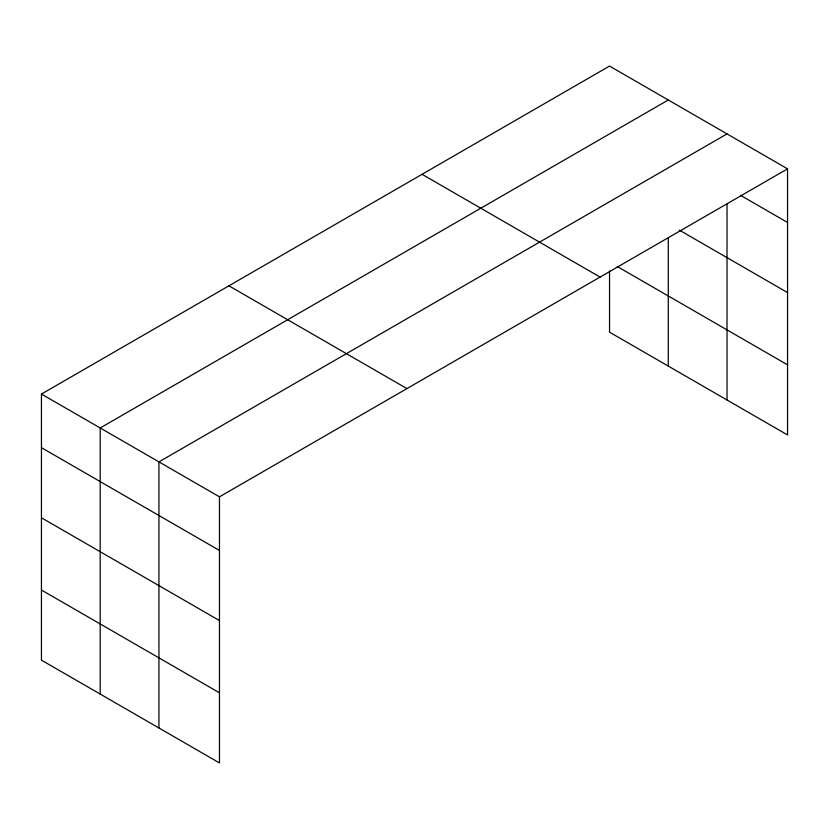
<?xml version="1.0" encoding="UTF-8"?>
<svg xmlns="http://www.w3.org/2000/svg" width="829" height="829" viewBox="0 0 829 829"><rect width="100%" height="100%" fill="white"/><g stroke="black" fill="none" stroke-linecap="round" stroke-linejoin="round"><path stroke-width="1.24" d="M41.45 394.055L219.467 496.83L219.467 762.929L41.45 660.153L41.45 394.055L609.533 66.071L787.55 168.847L787.55 434.945L609.533 332.17L609.533 270.979M668.278 99.988L100.195 427.971L100.195 694.07M727.023 133.904L158.94 461.888L158.94 727.986M219.467 496.83L787.55 168.847M740.473 195.292L787.55 222.473M679.365 230.13L787.55 292.585M617.294 266.534L787.55 364.833M422.065 174.308L600.082 277.083M228.918 285.818L406.935 388.594M41.45 447.67L219.467 550.456M41.45 517.793L219.467 620.569M41.45 590.03L219.467 692.806M727.023 204.1L727.023 400.003M668.278 237.913L668.278 366.086"/></g></svg>
